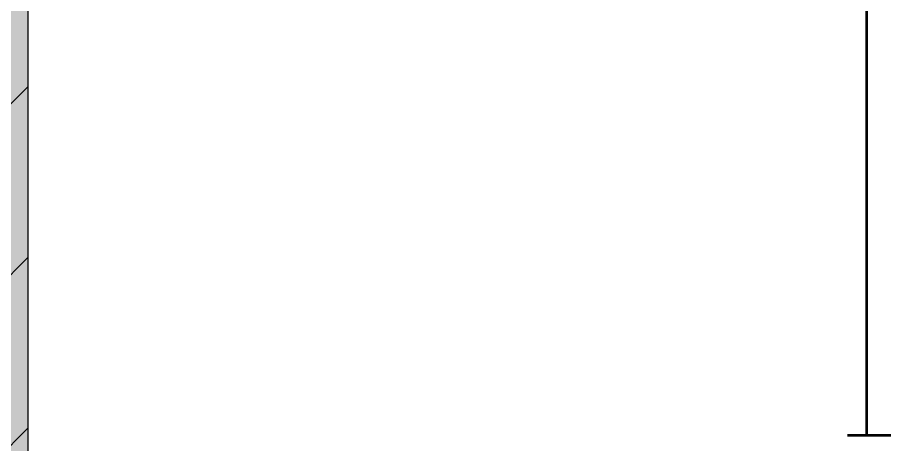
# Model space of a CAD drawing. Header units: millimetres. Extents: x -299291 to 688124, y -407813 to 623474.
# Drawn here: x 278789 to 280477, y -109009 to -108177 of the extents above; entities that cross this region are included whole.
import ezdxf

# ---------------------------------------------------------------- set-up
doc = ezdxf.new("R2010")
doc.units = ezdxf.units.MM
doc.layers.add('空气管', color=2, linetype='Continuous', lineweight=53)

msp = doc.modelspace()

# ---------------------------------------------------------------- hatches: boundary and pattern name
at = {"ltscale": 20}
h = msp.add_hatch(dxfattribs=at)
h.set_pattern_fill('AR-CONC', color=0, scale=3.7, style=0)
h.set_pattern_definition([(50, (-68438.97, -94052.23), (674.0833, -58.9746), [70.485, -775.335]), (355, (-68439, -94052.2), (-130.3985, 706.9096), [56.388, -620.268]), (100.451, (-68382.8, -94057.15), (543.6873, 647.9317), [59.903, -658.933]), (46.1842, (-68439, -93864.3), (1002.9925, -155.5566), [105.7275, -1163.0025]), (96.6356, (-68355.4, -93877.2), (878.3957, 915.4746), [89.8545, -988.3995]), (351.184, (-68439, -93864.3), (878.397, 915.473), [84.582, -930.402]), (21, (-68345, -93911.26), (560.97506, -378.3824), [70.485, -775.335]), (326, (-68345, -93911.26), (228.6675, 681.4955), [56.388, -620.268]), (71.4514, (-68298.24, -93942.8), (789.641, 303.1146), [59.903, -658.933]), (37.5, (-68438.97, -94052.23), (11.42783, 312.85364), [0, -612.7496, 0, -629.666, 0, -622.6175]), (7.5, (-68438.97, -94052.23), (247.23275, 370.66813), [0, -359.0036, 0, -598.6526, 0, -237.2995]), (327.5, (-68648.55, -94052.23), (501.6852, -21.19635), [0, -234.95, 0, -733.044, 0, -972.693]), (317.5, (-68742.53, -94052.23), (548.07797, 94.078), [0, -305.435, 0, -486.8164, 0, -690.753])])
h.paths.add_polyline_path([(278439.912, -110056.21), (312631.612, -110056.21), (312631.612, -105616.21), (312261.612, -105616.21), (312261.612, -109686.21), (306932.872, -109686.21), (306932.872, -105616.21), (306562.872, -105616.21), (306562.872, -109686.21), (301234.132, -109686.21), (301234.132, -105616.21), (300864.132, -105616.21), (300864.132, -109686.21), (293759.392, -109686.21), (293759.392, -105986.21), (293389.392, -105986.21), (293389.392, -109686.21), (286284.652, -109686.21), (286284.652, -105616.21), (285914.652, -105616.21), (285914.652, -109686.21), (278809.912, -109686.21), (278809.912, -105616.21), (278439.912, -105616.21)])
h = msp.add_hatch(dxfattribs=at)
h.set_pattern_fill('ANSI31', color=0, scale=74, style=0)
h.set_pattern_definition([(45, (-68438.97, -94052.23), (-166.13474, 166.13474), [])])
h.paths.add_polyline_path([(286284.652, -109686.21), (286284.652, -105616.21), (285914.652, -105616.21), (285914.652, -109686.21), (278809.912, -109686.21), (278809.912, -105616.21), (278439.912, -105616.21), (278439.912, -110056.21), (312631.612, -110056.21), (312631.612, -105616.21), (312261.612, -105616.21), (312261.612, -109686.21), (306932.872, -109686.21), (306932.872, -105616.21), (306562.872, -105616.21), (306562.872, -109686.21), (301234.132, -109686.21), (301234.132, -105616.21), (300864.132, -105616.21), (300864.132, -109686.21), (293759.392, -109686.21), (293759.392, -105986.21), (293389.392, -105986.21), (293389.392, -109686.21)])

# ---------------------------------------------------------------- linework, layer by layer
msp.add_line((278809.912, -105616.21), (278809.912, -109686.21), dxfattribs=at)
at = {"layer": '空气管', "ltscale": 20}
for p, q in [((280441.612, -105571.81), (280441.612, -108990.61)), ((280404.612, -108990.61), (280619.212, -108990.61))]:
    msp.add_line(p, q, dxfattribs=at)

doc.saveas('drawing.dxf')
